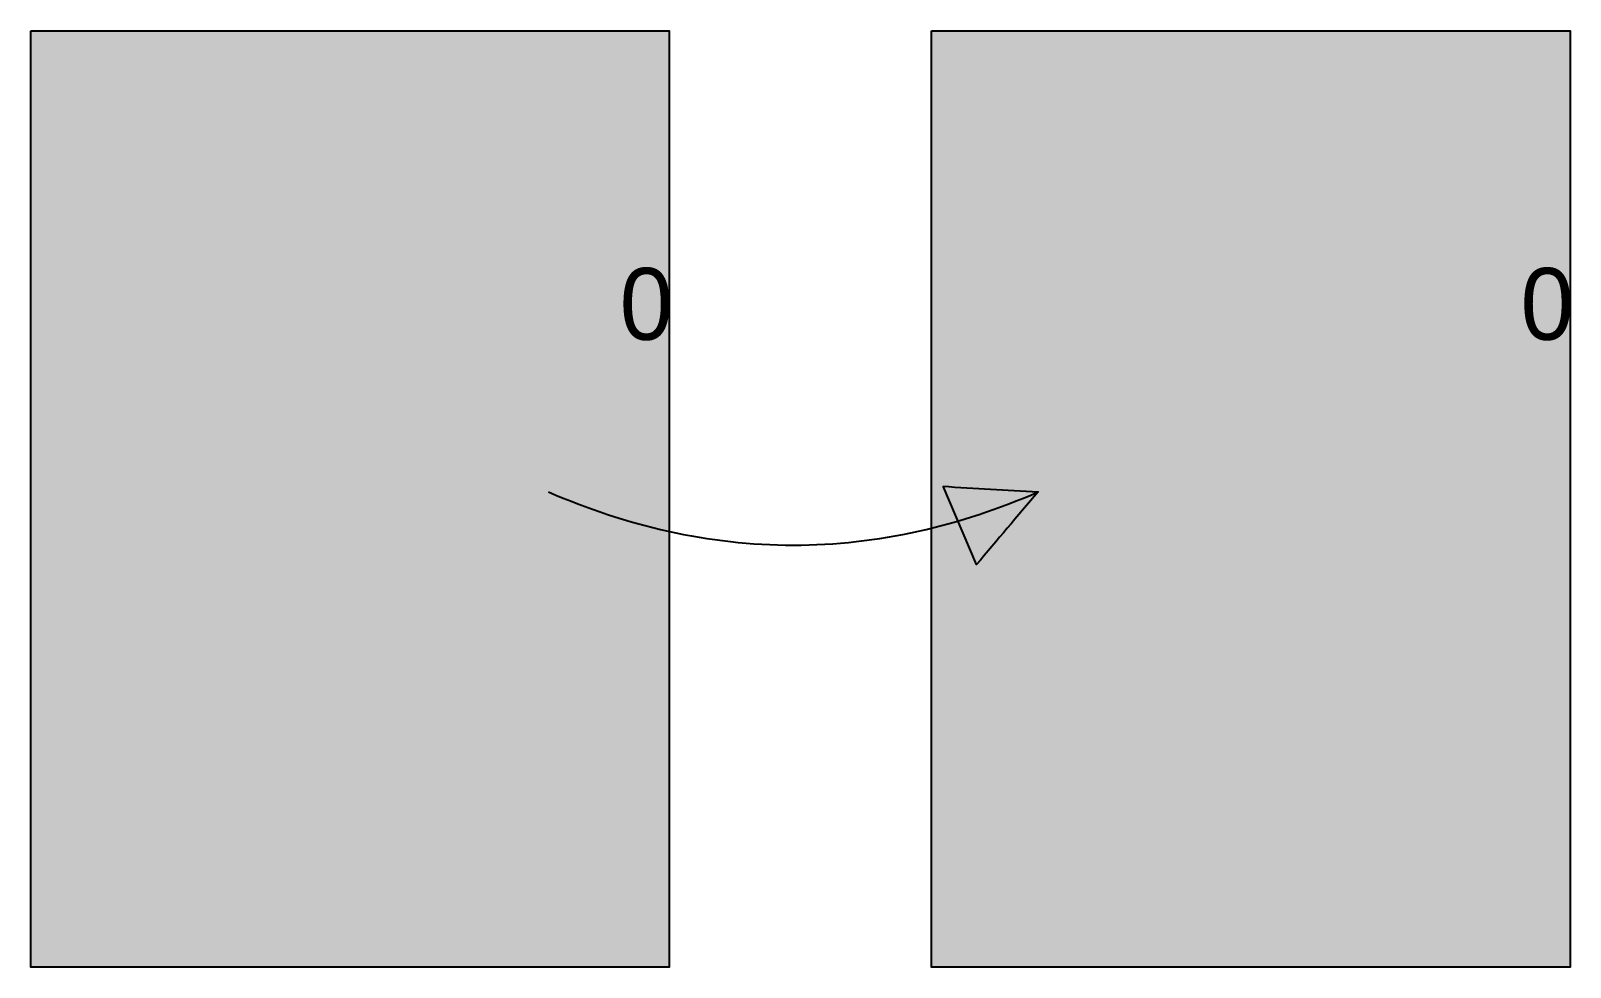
# Model space of a CAD drawing. Extents: x 30 to 247, y 371 to 503.
import ezdxf

# ---------------------------------------------------------------- set-up
doc = ezdxf.new("R2010")
doc.units = 0

msp = doc.modelspace()

# ---------------------------------------------------------------- hatches: boundary and pattern name
at = {"true_color": 0xffffff}
for points in [[(30, 503), (120, 503), (120, 371), (30, 371)], [(157, 503), (247, 503), (247, 371), (157, 371)]]:
    msp.add_hatch(color=256, dxfattribs=at).paths.add_polyline_path(points, flags=0)
at = {"true_color": 0x000000}
msp.add_hatch(color=256, dxfattribs=at).paths.add_polyline_path([(158.61, 438.79), (159.44, 438.74), (160.28, 438.69), (161.12, 438.64), (161.96, 438.59), (162.79, 438.54), (163.63, 438.49), (164.47, 438.45), (165.3, 438.4), (166.14, 438.35), (166.98, 438.3), (167.81, 438.25), (168.65, 438.2), (169.49, 438.15), (170.33, 438.1), (171.16, 438.05), (172, 438), (171.46, 437.36), (170.92, 436.72), (170.37, 436.08), (169.83, 435.44), (169.29, 434.8), (168.75, 434.16), (168.21, 433.52), (167.67, 432.88), (167.12, 432.24), (166.58, 431.6), (166.04, 430.96), (165.5, 430.32), (164.96, 429.68), (164.41, 429.04), (163.87, 428.4), (163.33, 427.76)], flags=0)

# ---------------------------------------------------------------- linework, layer by layer
for points in [[(30, 503), (120, 503), (120, 371), (30, 371)], [(157, 503), (247, 503), (247, 371), (157, 371)], [(158.61, 438.79), (159.44, 438.74), (160.28, 438.69), (161.12, 438.64), (161.96, 438.59), (162.79, 438.54), (163.63, 438.49), (164.47, 438.45), (165.3, 438.4), (166.14, 438.35), (166.98, 438.3), (167.81, 438.25), (168.65, 438.2), (169.49, 438.15), (170.33, 438.1), (171.16, 438.05), (172, 438), (171.46, 437.36), (170.92, 436.72), (170.37, 436.08), (169.83, 435.44), (169.29, 434.8), (168.75, 434.16), (168.21, 433.52), (167.67, 432.88), (167.12, 432.24), (166.58, 431.6), (166.04, 430.96), (165.5, 430.32), (164.96, 429.68), (164.41, 429.04), (163.87, 428.4), (163.33, 427.76)]]:
    msp.add_lwpolyline(points, close=True, dxfattribs=at)
msp.add_lwpolyline([(103, 438), (104.02, 437.56), (105.05, 437.14), (106.08, 436.72), (107.11, 436.32), (108.15, 435.93), (109.2, 435.55), (110.25, 435.18), (111.3, 434.83), (112.36, 434.48), (113.42, 434.15), (114.48, 433.84), (115.55, 433.54), (116.63, 433.25), (117.7, 432.97), (118.78, 432.71), (119.87, 432.46), (120.95, 432.23), (122.04, 432.01), (123.13, 431.8), (124.23, 431.61), (125.32, 431.43), (126.42, 431.27), (127.53, 431.13), (128.63, 431), (129.73, 430.88), (130.84, 430.78), (131.95, 430.69), (133.06, 430.62), (134.17, 430.57), (135.28, 430.53), (136.39, 430.51), (137.5, 430.5), (138.61, 430.51), (139.72, 430.53), (140.83, 430.57), (141.94, 430.62), (143.05, 430.69), (144.16, 430.78), (145.27, 430.88), (146.37, 431), (147.47, 431.13), (148.58, 431.27), (149.68, 431.43), (150.77, 431.61), (151.87, 431.8), (152.96, 432.01), (154.05, 432.23), (155.13, 432.46), (156.22, 432.71), (157.3, 432.97), (158.37, 433.25), (159.45, 433.54), (160.52, 433.84), (161.58, 434.15), (162.64, 434.48), (163.7, 434.83), (164.75, 435.18), (165.8, 435.55), (166.85, 435.93), (167.89, 436.32), (168.92, 436.72), (169.95, 437.14), (170.98, 437.56), (172, 438)], dxfattribs=at)

# ---------------------------------------------------------------- texts
for p in [(113.02, 459.44), (240.02, 459.44)]:
    msp.add_text('0', height=10.13, dxfattribs=at).set_placement(p)

doc.saveas('drawing.dxf')
